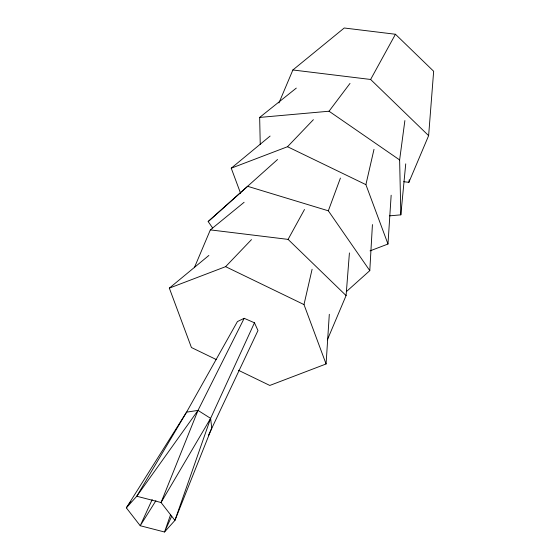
<?xml version="1.0" encoding="UTF-8"?>
<svg xmlns="http://www.w3.org/2000/svg" width="560" height="560" viewBox="0 0 560 560"><rect width="100%" height="100%" fill="white"/><g stroke="black" fill="none" stroke-linecap="round" stroke-linejoin="round"><path stroke-width="0.84" d="M346.563 291.459L369.789 270.641L372.428 224.581M238.448 370.279L269.801 385.448L326.081 363.972L329.308 314.293M370.041 250.88L387.982 244.034L391.16 195.223M327.369 339.843L346.087 295.568L349.419 252.938M403.704 181.706L408.884 182.336L428.624 135.653L433.657 71.267L395.444 34.258L344.232 28L292.88 69.972L278.929 102.977M389.564 215.852L400.841 214.844L405.734 163.863M400.841 214.844L399.623 159.936L404.88 120.582M408.884 182.336L409.262 179.746M326.081 363.972L303.989 304.577L312.095 269.262M387.982 244.034L365.897 184.639L374.003 149.324M254.464 322.798L210.609 418.362L174.93 520.394L164.521 532L140.224 525.728L126.343 507.85L186.564 412.153L237.433 321.566L244.188 318.311L254.464 322.798L257.985 330.54L208.509 435.225M170.583 514.703L164.521 532L171.731 516.138M369.789 270.641L328.328 210.812L340.417 178.073M244.188 318.311L198.009 410.396L161.049 502.516L174.93 520.394L211.75 428.085L210.609 418.362L198.009 410.396L186.564 412.153L136.759 496.244L126.343 507.85L130.907 501.452M194.348 267.722L210.343 229.887L244.125 202.279M152.187 499.569L140.224 525.728L155.939 500.654M292.88 69.972L370.622 79.471L395.444 34.258M210.343 229.887L288.085 239.386L304.493 209.496M210.609 418.362L161.049 502.516L136.759 496.244L198.009 410.396M260.253 144.445L259.658 117.425L329.035 111.223L350 83.419M240.625 193.417L231.245 168.196L287.525 146.72L313.39 119.679M216.51 359.66L191.429 347.522L169.337 288.134L225.617 266.658L251.482 239.617M212.611 227.962L208.166 221.55L277.557 159.502M208.166 221.55L247.156 186.753M231.245 168.196L270.109 136.059M169.337 288.134L208.88 255.444M259.658 117.425L296.303 88.102M247.52 186.27L328.328 210.812M287.525 146.72L365.897 184.639M225.617 266.658L303.989 304.577M329.035 111.223L399.623 159.936M370.622 79.471L428.624 135.653M288.085 239.386L346.087 295.568"/></g></svg>
